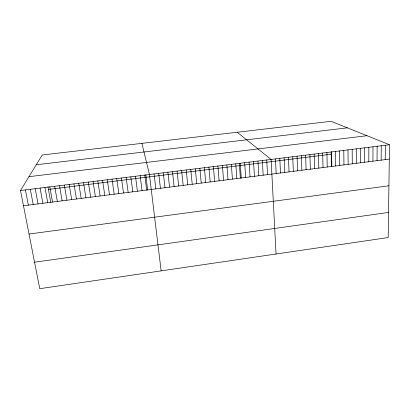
<?xml version="1.0" encoding="UTF-8"?>
<svg xmlns="http://www.w3.org/2000/svg" width="410" height="410" viewBox="0 0 410 410"><rect width="100%" height="100%" fill="white"/><g stroke="black" fill="none" stroke-linecap="round" stroke-linejoin="round"><path stroke-width="0.61" d="M364.69 162.242L364.695 147.82M368.815 161.714L368.851 147.308M372.926 161.191L372.997 146.79M377.031 160.669L377.138 146.278M381.126 160.146L381.264 145.765M385.215 159.623L385.385 145.258M389.5 144.745L388.188 237.554L39.744 288.691L20.5 190.517L42.245 154.985L331.024 121.309L389.5 144.745L20.5 190.517M34.558 262.215L388.542 212.441M29.033 234.033L388.921 185.781M23.488 205.764L389.295 159.106M48.447 189.435L331.618 154.16M28.972 176.669L366.981 135.72M36.259 164.769L347.352 127.853M237.164 132.256L271.112 159.428L276.043 254.015M141.901 143.362L149.44 174.522L161.135 270.877M25.415 189.907L28.357 205.143M30.314 189.297L33.21 204.523M35.204 188.692L38.058 203.903M40.088 188.087L42.891 203.288M44.956 187.483L47.719 202.673M49.815 186.878L52.531 202.058M47.975 186.796L50.778 202.376M54.663 186.278L57.333 201.448M59.501 185.679L62.125 200.833M64.329 185.079L66.912 200.223M69.146 184.479L71.683 199.619M73.949 183.885L76.444 199.009M78.746 183.29L81.195 198.404M83.532 182.696L85.936 197.799M88.304 182.107L90.666 197.195M93.07 181.512L95.386 196.595M97.821 180.923L100.101 195.99M102.567 180.338L104.801 195.391M107.297 179.749L109.49 194.796M112.022 179.165L114.17 194.196M116.737 178.581L118.838 193.602M121.437 177.996L123.502 193.007M126.131 177.412L128.151 192.413M130.81 176.833L132.794 191.824M135.484 176.254L137.422 191.229M140.148 175.675L142.044 190.64M145.781 174.778L147.661 190.014M144.797 175.096L146.652 190.055M154.073 173.948L155.846 188.882M158.696 173.374L160.428 188.298M163.308 172.8L164.999 187.713M167.91 172.231L169.561 187.134M172.502 171.662L174.112 186.55M177.084 171.093L178.652 185.971M181.656 170.524L183.188 185.392M186.222 169.96L187.713 184.818M190.773 169.397L192.223 184.239M195.319 168.833L196.728 183.665M199.854 168.269L201.223 183.091M204.375 167.705L205.707 182.522M208.89 167.147L210.186 181.948M213.4 166.588L214.65 181.379M217.894 166.029L219.109 180.81M222.379 165.476L223.558 180.246M226.858 164.917L227.996 179.677M231.322 164.364L232.424 179.114M235.781 163.81L236.847 178.55M240.229 163.262L241.254 177.986M239.332 163.175L240.383 178.186M244.673 162.708L245.657 177.427M249.101 162.16L250.049 176.864M253.523 161.612L254.436 176.305M257.931 161.063L258.807 175.746M262.333 160.52L263.174 175.193M266.731 159.972L267.53 174.634M275.458 158.89L276.186 173.532M279.794 158.352L280.486 172.984M284.125 157.814L284.781 172.436M288.445 157.281L289.06 171.887M292.755 156.743L293.34 171.344M297.055 156.21L297.604 170.801M301.35 155.677L301.862 170.258M305.635 155.149L306.111 169.714M309.909 154.616L310.349 169.176M314.173 154.088L314.583 168.633M318.432 153.56L318.801 168.095M322.68 153.032L323.018 167.557M326.924 152.51L327.221 167.024M331.577 151.741L331.844 166.516M331.152 151.982L331.418 166.486M335.375 151.459L335.611 165.953M339.593 150.936L339.787 165.42M343.795 150.414L343.959 164.887M347.993 149.896L348.121 164.354M352.18 149.373L352.277 163.826M356.362 148.856L356.423 163.298M360.534 148.338L360.564 162.77"/></g></svg>
